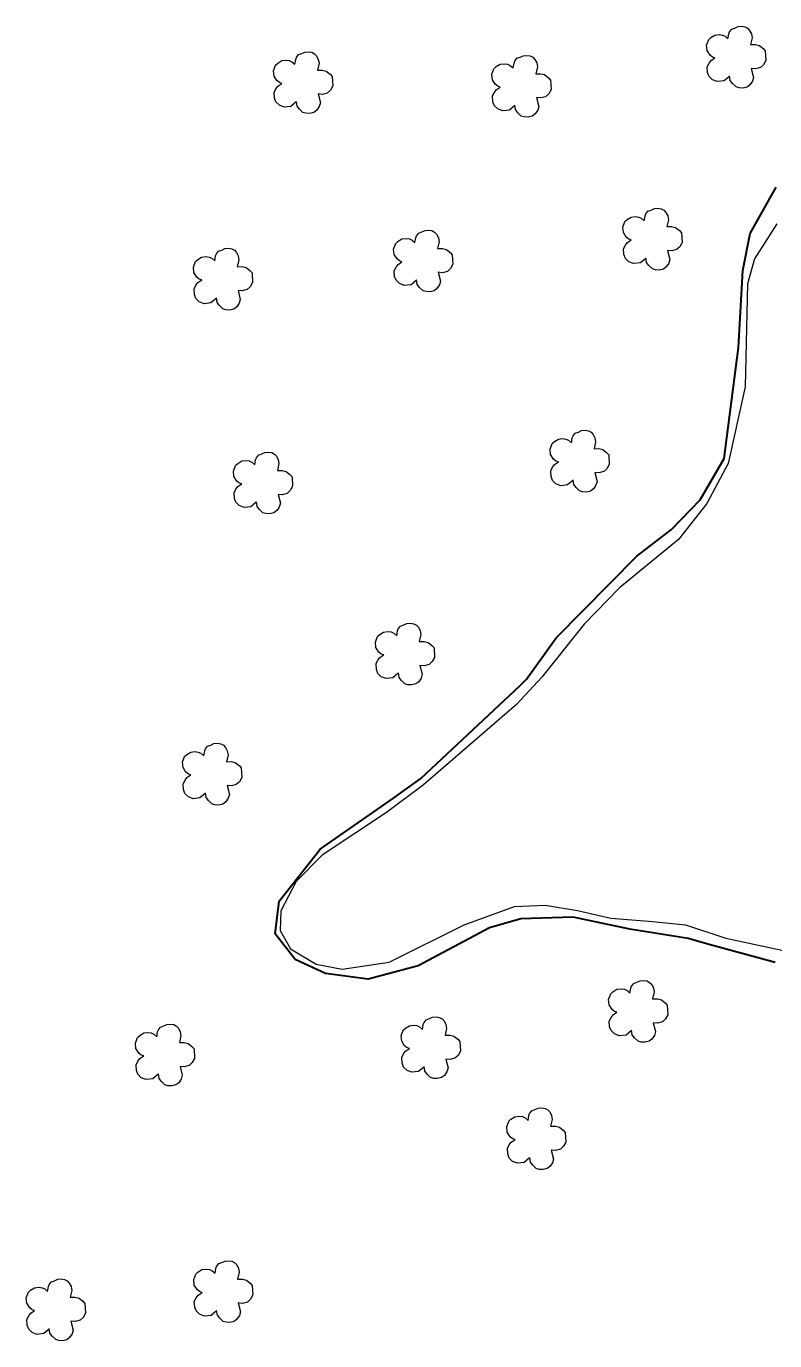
# Model space of a CAD drawing. Extents: x 728964 to 733419, y 7820946 to 7824096.
# Drawn here: x 730005 to 730309, y 7822582 to 7823116 of the extents above; entities that cross this region are included whole.
import ezdxf

# ---------------------------------------------------------------- set-up
doc = ezdxf.new("R2010")
doc.units = 0
doc.header["$MEASUREMENT"] = 0
doc.linetypes.add('CONTINUO', pattern=[0])
doc.layers.add('0114000294', color=1, linetype='Continuous', lineweight=40)
doc.layers.add('0114000294003', color=5, linetype='Continuous', lineweight=25)
doc.layers.add('SIMBOLO ARVORE', color=118, linetype='Continuous')

msp = doc.modelspace()

# ---------------------------------------------------------------- linework, layer by layer
at = {"layer": '0114000294', "linetype": 'Continuous'}
msp.add_lwpolyline([(730308.81, 7822735.64), (730281.54, 7822743.09), (730273.55, 7822745.41), (730249.83, 7822749.2), (730226.7, 7822754.03), (730205.49, 7822753.35), (730192.76, 7822749.76), (730163.74, 7822734.33), (730143.43, 7822728.89), (730126.2, 7822731.11), (730113.84, 7822736.81), (730105.65, 7822747.24), (730107.27, 7822760.55), (730123.98, 7822781.61), (730153.42, 7822802.08), (730164.83, 7822810.31), (730205.3, 7822848.08), (730207.78, 7822850.66), (730219.8, 7822867.42), (730252.69, 7822900.63), (730266.72, 7822911.42), (730278.32, 7822923.44), (730288.08, 7822940.31), (730293.99, 7822985.28), (730295.68, 7823016.63), (730298.7, 7823031.65), (730309.2, 7823050.43)], dxfattribs=at)
at = {"layer": '0114000294003', "linetype": 'Continuous'}
msp.add_lwpolyline([(730309.51, 7823035.56), (730300.45, 7823021.36), (730297.56, 7823011.2), (730296.58, 7822969.31), (730289.78, 7822938.24), (730281.02, 7822921.99), (730269.55, 7822907.36), (730245.59, 7822887.77), (730231.26, 7822872.99), (730214.02, 7822851.45), (730203.69, 7822840.34), (730165.92, 7822807.78), (730150.92, 7822796.49), (730124.83, 7822779.18), (730114.2, 7822768.57), (730107.98, 7822756.56), (730107.71, 7822748.6), (730111.99, 7822741.16), (730122.33, 7822734.98), (730132.93, 7822732.92), (730151.96, 7822735.73), (730182.52, 7822750.96), (730202.89, 7822758.39), (730215.33, 7822758.85), (730228.49, 7822756.8), (730242.1, 7822753.63), (730259.09, 7822752.28), (730272.47, 7822750.9), (730288.75, 7822745.56), (730313.37, 7822740.26)], dxfattribs=at)
at = {"layer": 'SIMBOLO ARVORE', "linetype": 'CONTINUO'}
for points in [[(730290.25, 7823095.4, 0), (730288.08, 7823093.59, 0), (730285.33, 7823093.27, 0), (730283.37, 7823094.03, 0), (730281.98, 7823095.4, 0), (730281.4, 7823096.96, 0), (730281.25, 7823099.28, 0), (730282, 7823100.74, 0), (730282.79, 7823101.82, 0), (730284.37, 7823102.89, 0), (730283.36, 7823103.22, 0), (730282.37, 7823104.04, 0), (730281.2, 7823105.88, 0), (730280.99, 7823108.07, 0), (730281.83, 7823110.36, 0), (730282.72, 7823111.18, 0), (730284.34, 7823112.17, 0), (730286.03, 7823112.39, 0), (730287.39, 7823112.2, 0), (730288.46, 7823111.7, 0), (730289.64, 7823110.65, 0), (730289.99, 7823112.66, 0), (730290.29, 7823113.46, 0), (730291.17, 7823114.57, 0), (730292.48, 7823115.05, 0), (730293.76, 7823115.62, 0), (730295.19, 7823115.75, 0), (730296.55, 7823115.56, 0), (730297.65, 7823114.97, 0), (730298.47, 7823114.09, 0), (730299.19, 7823112.67, 0), (730299.47, 7823111.1, 0), (730298.82, 7823108.29, 0), (730300.79, 7823108.32, 0), (730302.41, 7823107.93, 0), (730303.95, 7823106.71, 0), (730304.8, 7823105.74, 0), (730305.03, 7823101.87, 0), (730304.08, 7823100.14, 0), (730302.82, 7823098.99, 0), (730300.84, 7823098.46, 0), (730299.1, 7823098.61, 0), (730300.03, 7823095, 0), (730299.6, 7823093.46, 0), (730298.56, 7823091.99, 0), (730297.41, 7823091.08, 0), (730295.78, 7823090.68, 0), (730294.16, 7823090.78, 0), (730292.94, 7823091.12, 0), (730291.55, 7823092.49, 0), (730290.61, 7823093.72, 0), (730290.32, 7823095.59, 0)], [(730114.29, 7823085.06, 0), (730112.12, 7823083.24, 0), (730109.37, 7823082.92, 0), (730107.41, 7823083.69, 0), (730106.01, 7823085.05, 0), (730105.44, 7823086.62, 0), (730105.28, 7823088.93, 0), (730106.03, 7823090.39, 0), (730106.83, 7823091.47, 0), (730108.41, 7823092.55, 0), (730107.4, 7823092.87, 0), (730106.41, 7823093.69, 0), (730105.24, 7823095.53, 0), (730105.03, 7823097.73, 0), (730105.87, 7823100.01, 0), (730106.76, 7823100.83, 0), (730108.37, 7823101.82, 0), (730110.07, 7823102.05, 0), (730111.43, 7823101.85, 0), (730112.5, 7823101.36, 0), (730113.68, 7823100.31, 0), (730114.03, 7823102.31, 0), (730114.33, 7823103.12, 0), (730115.21, 7823104.23, 0), (730116.52, 7823104.71, 0), (730117.79, 7823105.28, 0), (730119.23, 7823105.41, 0), (730120.59, 7823105.21, 0), (730121.69, 7823104.63, 0), (730122.51, 7823103.74, 0), (730123.23, 7823102.33, 0), (730123.51, 7823100.75, 0), (730122.86, 7823097.94, 0), (730124.82, 7823097.97, 0), (730126.45, 7823097.58, 0), (730127.98, 7823096.37, 0), (730128.84, 7823095.4, 0), (730129.07, 7823091.53, 0), (730128.12, 7823089.8, 0), (730126.86, 7823088.64, 0), (730124.88, 7823088.12, 0), (730123.14, 7823088.27, 0), (730124.07, 7823084.66, 0), (730123.64, 7823083.12, 0), (730122.6, 7823081.65, 0), (730121.45, 7823080.73, 0), (730119.81, 7823080.33, 0), (730118.2, 7823080.43, 0), (730116.98, 7823080.78, 0), (730115.59, 7823082.14, 0), (730114.64, 7823083.38, 0), (730114.35, 7823085.25, 0)], [(730203.01, 7823083.58, 0), (730200.84, 7823081.76, 0), (730198.09, 7823081.45, 0), (730196.13, 7823082.21, 0), (730194.73, 7823083.57, 0), (730194.16, 7823085.14, 0), (730194, 7823087.46, 0), (730194.76, 7823088.92, 0), (730195.55, 7823090, 0), (730197.13, 7823091.07, 0), (730196.12, 7823091.39, 0), (730195.13, 7823092.21, 0), (730193.96, 7823094.06, 0), (730193.75, 7823096.25, 0), (730194.59, 7823098.54, 0), (730195.48, 7823099.36, 0), (730197.09, 7823100.34, 0), (730198.79, 7823100.57, 0), (730200.15, 7823100.38, 0), (730201.22, 7823099.88, 0), (730202.4, 7823098.83, 0), (730202.75, 7823100.84, 0), (730203.05, 7823101.64, 0), (730203.93, 7823102.75, 0), (730205.24, 7823103.23, 0), (730206.51, 7823103.8, 0), (730207.95, 7823103.93, 0), (730209.31, 7823103.73, 0), (730210.41, 7823103.15, 0), (730211.23, 7823102.27, 0), (730211.95, 7823100.85, 0), (730212.23, 7823099.27, 0), (730211.58, 7823096.47, 0), (730213.54, 7823096.5, 0), (730215.17, 7823096.11, 0), (730216.71, 7823094.89, 0), (730217.56, 7823093.92, 0), (730217.79, 7823090.05, 0), (730216.84, 7823088.32, 0), (730215.58, 7823087.17, 0), (730213.6, 7823086.64, 0), (730211.86, 7823086.79, 0), (730212.79, 7823083.18, 0), (730212.36, 7823081.64, 0), (730211.32, 7823080.17, 0), (730210.17, 7823079.26, 0), (730208.54, 7823078.86, 0), (730206.92, 7823078.95, 0), (730205.7, 7823079.3, 0), (730204.31, 7823080.66, 0), (730203.36, 7823081.9, 0), (730203.07, 7823083.77, 0)], [(730256.24, 7823021.51, 0), (730254.07, 7823019.7, 0), (730251.32, 7823019.38, 0), (730249.36, 7823020.14, 0), (730247.97, 7823021.51, 0), (730247.39, 7823023.07, 0), (730247.24, 7823025.39, 0), (730247.99, 7823026.85, 0), (730248.78, 7823027.93, 0), (730250.36, 7823029, 0), (730249.35, 7823029.33, 0), (730248.36, 7823030.15, 0), (730247.19, 7823031.99, 0), (730246.98, 7823034.18, 0), (730247.82, 7823036.47, 0), (730248.71, 7823037.29, 0), (730250.33, 7823038.28, 0), (730252.03, 7823038.5, 0), (730253.38, 7823038.31, 0), (730254.45, 7823037.81, 0), (730255.63, 7823036.76, 0), (730255.98, 7823038.77, 0), (730256.28, 7823039.57, 0), (730257.16, 7823040.68, 0), (730258.47, 7823041.16, 0), (730259.75, 7823041.73, 0), (730261.18, 7823041.86, 0), (730262.54, 7823041.67, 0), (730263.64, 7823041.08, 0), (730264.46, 7823040.2, 0), (730265.18, 7823038.78, 0), (730265.46, 7823037.21, 0), (730264.81, 7823034.4, 0), (730266.78, 7823034.43, 0), (730268.4, 7823034.04, 0), (730269.94, 7823032.82, 0), (730270.79, 7823031.85, 0), (730271.02, 7823027.98, 0), (730270.07, 7823026.25, 0), (730268.81, 7823025.1, 0), (730266.83, 7823024.57, 0), (730265.09, 7823024.72, 0), (730266.02, 7823021.11, 0), (730265.59, 7823019.57, 0), (730264.55, 7823018.1, 0), (730263.4, 7823017.19, 0), (730261.77, 7823016.79, 0), (730260.15, 7823016.89, 0), (730258.93, 7823017.23, 0), (730257.54, 7823018.6, 0), (730256.6, 7823019.83, 0), (730256.31, 7823021.7, 0)], [(730163.08, 7823012.65, 0), (730160.92, 7823010.83, 0), (730158.16, 7823010.51, 0), (730156.2, 7823011.27, 0), (730154.81, 7823012.64, 0), (730154.24, 7823014.21, 0), (730154.08, 7823016.52, 0), (730154.83, 7823017.98, 0), (730155.62, 7823019.06, 0), (730157.21, 7823020.14, 0), (730156.2, 7823020.46, 0), (730155.2, 7823021.28, 0), (730154.03, 7823023.12, 0), (730153.82, 7823025.32, 0), (730154.67, 7823027.6, 0), (730155.55, 7823028.42, 0), (730157.17, 7823029.41, 0), (730158.87, 7823029.64, 0), (730160.23, 7823029.44, 0), (730161.3, 7823028.95, 0), (730162.47, 7823027.9, 0), (730162.83, 7823029.9, 0), (730163.13, 7823030.7, 0), (730164, 7823031.82, 0), (730165.31, 7823032.3, 0), (730166.59, 7823032.86, 0), (730168.03, 7823032.99, 0), (730169.38, 7823032.8, 0), (730170.49, 7823032.22, 0), (730171.31, 7823031.33, 0), (730172.02, 7823029.92, 0), (730172.3, 7823028.34, 0), (730171.65, 7823025.53, 0), (730173.62, 7823025.56, 0), (730175.25, 7823025.17, 0), (730176.78, 7823023.96, 0), (730177.63, 7823022.98, 0), (730177.86, 7823019.12, 0), (730176.91, 7823017.39, 0), (730175.65, 7823016.23, 0), (730173.67, 7823015.7, 0), (730171.93, 7823015.86, 0), (730172.86, 7823012.25, 0), (730172.44, 7823010.71, 0), (730171.39, 7823009.24, 0), (730170.24, 7823008.32, 0), (730168.61, 7823007.92, 0), (730166.99, 7823008.02, 0), (730165.78, 7823008.36, 0), (730164.39, 7823009.73, 0), (730163.44, 7823010.96, 0), (730163.15, 7823012.83, 0)], [(730081.75, 7823005.26, 0), (730079.59, 7823003.44, 0), (730076.84, 7823003.12, 0), (730074.87, 7823003.88, 0), (730073.48, 7823005.25, 0), (730072.91, 7823006.82, 0), (730072.75, 7823009.13, 0), (730073.5, 7823010.59, 0), (730074.29, 7823011.67, 0), (730075.88, 7823012.75, 0), (730074.87, 7823013.07, 0), (730073.88, 7823013.89, 0), (730072.71, 7823015.73, 0), (730072.5, 7823017.93, 0), (730073.34, 7823020.21, 0), (730074.23, 7823021.03, 0), (730075.84, 7823022.02, 0), (730077.54, 7823022.25, 0), (730078.9, 7823022.05, 0), (730079.97, 7823021.56, 0), (730081.15, 7823020.51, 0), (730081.5, 7823022.51, 0), (730081.8, 7823023.32, 0), (730082.68, 7823024.43, 0), (730083.99, 7823024.91, 0), (730085.26, 7823025.47, 0), (730086.7, 7823025.61, 0), (730088.05, 7823025.41, 0), (730089.16, 7823024.83, 0), (730089.98, 7823023.94, 0), (730090.7, 7823022.53, 0), (730090.98, 7823020.95, 0), (730090.32, 7823018.14, 0), (730092.29, 7823018.17, 0), (730093.92, 7823017.78, 0), (730095.45, 7823016.57, 0), (730096.3, 7823015.59, 0), (730096.53, 7823011.73, 0), (730095.59, 7823010, 0), (730094.33, 7823008.84, 0), (730092.34, 7823008.31, 0), (730090.61, 7823008.47, 0), (730091.53, 7823004.86, 0), (730091.11, 7823003.32, 0), (730090.07, 7823001.85, 0), (730088.92, 7823000.93, 0), (730087.28, 7823000.53, 0), (730085.66, 7823000.63, 0), (730084.45, 7823000.97, 0), (730083.06, 7823002.34, 0), (730082.11, 7823003.57, 0), (730081.82, 7823005.44, 0)], [(730226.67, 7822931.37, 0), (730224.5, 7822929.55, 0), (730221.75, 7822929.23, 0), (730219.79, 7822930, 0), (730218.39, 7822931.36, 0), (730217.82, 7822932.93, 0), (730217.66, 7822935.24, 0), (730218.41, 7822936.7, 0), (730219.21, 7822937.78, 0), (730220.79, 7822938.86, 0), (730219.78, 7822939.18, 0), (730218.79, 7822940, 0), (730217.62, 7822941.84, 0), (730217.41, 7822944.04, 0), (730218.25, 7822946.32, 0), (730219.14, 7822947.14, 0), (730220.75, 7822948.13, 0), (730222.45, 7822948.36, 0), (730223.81, 7822948.16, 0), (730224.88, 7822947.67, 0), (730226.06, 7822946.62, 0), (730226.41, 7822948.62, 0), (730226.71, 7822949.43, 0), (730227.59, 7822950.54, 0), (730228.9, 7822951.02, 0), (730230.17, 7822951.58, 0), (730231.61, 7822951.72, 0), (730232.97, 7822951.52, 0), (730234.07, 7822950.94, 0), (730234.89, 7822950.05, 0), (730235.61, 7822948.64, 0), (730235.89, 7822947.06, 0), (730235.24, 7822944.25, 0), (730237.2, 7822944.28, 0), (730238.83, 7822943.89, 0), (730240.36, 7822942.68, 0), (730241.22, 7822941.71, 0), (730241.45, 7822937.84, 0), (730240.5, 7822936.11, 0), (730239.24, 7822934.95, 0), (730237.26, 7822934.43, 0), (730235.52, 7822934.58, 0), (730236.45, 7822930.97, 0), (730236.02, 7822929.43, 0), (730234.98, 7822927.96, 0), (730233.83, 7822927.04, 0), (730232.19, 7822926.64, 0), (730230.58, 7822926.74, 0), (730229.36, 7822927.09, 0), (730227.97, 7822928.45, 0), (730227.02, 7822929.69, 0), (730226.73, 7822931.55, 0)], [(730098.02, 7822922.5, 0), (730095.85, 7822920.68, 0), (730093.1, 7822920.37, 0), (730091.14, 7822921.13, 0), (730089.75, 7822922.5, 0), (730089.17, 7822924.06, 0), (730089.02, 7822926.38, 0), (730089.77, 7822927.84, 0), (730090.56, 7822928.92, 0), (730092.14, 7822929.99, 0), (730091.14, 7822930.31, 0), (730090.14, 7822931.13, 0), (730088.97, 7822932.98, 0), (730088.76, 7822935.17, 0), (730089.6, 7822937.46, 0), (730090.49, 7822938.28, 0), (730092.11, 7822939.26, 0), (730093.81, 7822939.49, 0), (730095.16, 7822939.3, 0), (730096.24, 7822938.8, 0), (730097.41, 7822937.75, 0), (730097.76, 7822939.76, 0), (730098.06, 7822940.56, 0), (730098.94, 7822941.67, 0), (730100.25, 7822942.15, 0), (730101.53, 7822942.72, 0), (730102.96, 7822942.85, 0), (730104.32, 7822942.66, 0), (730105.42, 7822942.07, 0), (730106.24, 7822941.19, 0), (730106.96, 7822939.77, 0), (730107.24, 7822938.19, 0), (730106.59, 7822935.39, 0), (730108.56, 7822935.42, 0), (730110.18, 7822935.03, 0), (730111.72, 7822933.81, 0), (730112.57, 7822932.84, 0), (730112.8, 7822928.97, 0), (730111.85, 7822927.24, 0), (730110.59, 7822926.09, 0), (730108.61, 7822925.56, 0), (730106.87, 7822925.71, 0), (730107.8, 7822922.1, 0), (730107.38, 7822920.56, 0), (730106.33, 7822919.09, 0), (730105.18, 7822918.18, 0), (730103.55, 7822917.78, 0), (730101.93, 7822917.87, 0), (730100.72, 7822918.22, 0), (730099.32, 7822919.59, 0), (730098.38, 7822920.82, 0), (730098.09, 7822922.69, 0)], [(730155.69, 7822853.05, 0), (730153.52, 7822851.23, 0), (730150.77, 7822850.91, 0), (730148.81, 7822851.67, 0), (730147.42, 7822853.04, 0), (730146.84, 7822854.61, 0), (730146.69, 7822856.92, 0), (730147.44, 7822858.38, 0), (730148.23, 7822859.46, 0), (730149.81, 7822860.54, 0), (730148.8, 7822860.86, 0), (730147.81, 7822861.68, 0), (730146.64, 7822863.52, 0), (730146.43, 7822865.72, 0), (730147.27, 7822868, 0), (730148.16, 7822868.82, 0), (730149.78, 7822869.81, 0), (730151.47, 7822870.04, 0), (730152.83, 7822869.84, 0), (730153.9, 7822869.35, 0), (730155.08, 7822868.3, 0), (730155.43, 7822870.3, 0), (730155.73, 7822871.1, 0), (730156.61, 7822872.22, 0), (730157.92, 7822872.69, 0), (730159.2, 7822873.26, 0), (730160.63, 7822873.39, 0), (730161.99, 7822873.2, 0), (730163.09, 7822872.62, 0), (730163.91, 7822871.73, 0), (730164.63, 7822870.31, 0), (730164.91, 7822868.74, 0), (730164.26, 7822865.93, 0), (730166.23, 7822865.96, 0), (730167.85, 7822865.57, 0), (730169.39, 7822864.35, 0), (730170.24, 7822863.38, 0), (730170.47, 7822859.52, 0), (730169.52, 7822857.78, 0), (730168.26, 7822856.63, 0), (730166.28, 7822856.1, 0), (730164.54, 7822856.26, 0), (730165.47, 7822852.64, 0), (730165.04, 7822851.11, 0), (730164, 7822849.64, 0), (730162.85, 7822848.72, 0), (730161.22, 7822848.32, 0), (730159.6, 7822848.42, 0), (730158.38, 7822848.76, 0), (730156.99, 7822850.13, 0), (730156.05, 7822851.36, 0), (730155.76, 7822853.23, 0)], [(730077.32, 7822804.28, 0), (730075.15, 7822802.46, 0), (730072.4, 7822802.14, 0), (730070.44, 7822802.91, 0), (730069.05, 7822804.27, 0), (730068.47, 7822805.84, 0), (730068.32, 7822808.15, 0), (730069.07, 7822809.61, 0), (730069.86, 7822810.69, 0), (730071.44, 7822811.77, 0), (730070.43, 7822812.09, 0), (730069.44, 7822812.91, 0), (730068.27, 7822814.75, 0), (730068.06, 7822816.95, 0), (730068.9, 7822819.23, 0), (730069.79, 7822820.05, 0), (730071.41, 7822821.04, 0), (730073.1, 7822821.27, 0), (730074.46, 7822821.07, 0), (730075.53, 7822820.58, 0), (730076.71, 7822819.53, 0), (730077.06, 7822821.53, 0), (730077.36, 7822822.34, 0), (730078.24, 7822823.45, 0), (730079.55, 7822823.93, 0), (730080.83, 7822824.49, 0), (730082.26, 7822824.63, 0), (730083.62, 7822824.43, 0), (730084.72, 7822823.85, 0), (730085.54, 7822822.96, 0), (730086.26, 7822821.55, 0), (730086.54, 7822819.97, 0), (730085.89, 7822817.16, 0), (730087.86, 7822817.19, 0), (730089.48, 7822816.8, 0), (730091.02, 7822815.59, 0), (730091.87, 7822814.62, 0), (730092.1, 7822810.75, 0), (730091.15, 7822809.02, 0), (730089.89, 7822807.86, 0), (730087.91, 7822807.34, 0), (730086.17, 7822807.49, 0), (730087.1, 7822803.88, 0), (730086.67, 7822802.34, 0), (730085.63, 7822800.87, 0), (730084.48, 7822799.95, 0), (730082.85, 7822799.55, 0), (730081.23, 7822799.65, 0), (730080.01, 7822800, 0), (730078.62, 7822801.36, 0), (730077.68, 7822802.6, 0), (730077.39, 7822804.46, 0)], [(730250.43, 7822707.98, 0), (730248.27, 7822706.16, 0), (730245.51, 7822705.84, 0), (730243.55, 7822706.61, 0), (730242.16, 7822707.97, 0), (730241.59, 7822709.54, 0), (730241.43, 7822711.85, 0), (730242.18, 7822713.31, 0), (730242.97, 7822714.39, 0), (730244.56, 7822715.47, 0), (730243.55, 7822715.79, 0), (730242.56, 7822716.61, 0), (730241.38, 7822718.45, 0), (730241.17, 7822720.65, 0), (730242.02, 7822722.93, 0), (730242.91, 7822723.75, 0), (730244.52, 7822724.74, 0), (730246.22, 7822724.97, 0), (730247.58, 7822724.77, 0), (730248.65, 7822724.28, 0), (730249.83, 7822723.23, 0), (730250.18, 7822725.23, 0), (730250.48, 7822726.04, 0), (730251.36, 7822727.15, 0), (730252.66, 7822727.63, 0), (730253.94, 7822728.19, 0), (730255.38, 7822728.33, 0), (730256.73, 7822728.13, 0), (730257.84, 7822727.55, 0), (730258.66, 7822726.66, 0), (730259.37, 7822725.25, 0), (730259.66, 7822723.67, 0), (730259, 7822720.86, 0), (730260.97, 7822720.89, 0), (730262.6, 7822720.5, 0), (730264.13, 7822719.29, 0), (730264.98, 7822718.32, 0), (730265.21, 7822714.45, 0), (730264.27, 7822712.72, 0), (730263.01, 7822711.56, 0), (730261.02, 7822711.04, 0), (730259.29, 7822711.19, 0), (730260.21, 7822707.58, 0), (730259.79, 7822706.04, 0), (730258.74, 7822704.57, 0), (730257.6, 7822703.65, 0), (730255.96, 7822703.25, 0), (730254.34, 7822703.35, 0), (730253.13, 7822703.7, 0), (730251.74, 7822705.06, 0), (730250.79, 7822706.3, 0), (730250.5, 7822708.17, 0)], [(730058.2, 7822690.25, 0), (730056.04, 7822688.43, 0), (730053.29, 7822688.11, 0), (730051.32, 7822688.87, 0), (730049.93, 7822690.24, 0), (730049.36, 7822691.81, 0), (730049.2, 7822694.12, 0), (730049.95, 7822695.58, 0), (730050.74, 7822696.66, 0), (730052.33, 7822697.74, 0), (730051.32, 7822698.06, 0), (730050.33, 7822698.88, 0), (730049.16, 7822700.72, 0), (730048.94, 7822702.92, 0), (730049.79, 7822705.2, 0), (730050.68, 7822706.02, 0), (730052.29, 7822707.01, 0), (730053.99, 7822707.24, 0), (730055.35, 7822707.04, 0), (730056.42, 7822706.55, 0), (730057.6, 7822705.5, 0), (730057.95, 7822707.5, 0), (730058.25, 7822708.3, 0), (730059.13, 7822709.42, 0), (730060.44, 7822709.89, 0), (730061.71, 7822710.46, 0), (730063.15, 7822710.59, 0), (730064.5, 7822710.4, 0), (730065.61, 7822709.82, 0), (730066.43, 7822708.93, 0), (730067.15, 7822707.51, 0), (730067.43, 7822705.94, 0), (730066.77, 7822703.13, 0), (730068.74, 7822703.16, 0), (730070.37, 7822702.77, 0), (730071.9, 7822701.55, 0), (730072.75, 7822700.58, 0), (730072.98, 7822696.72, 0), (730072.04, 7822694.98, 0), (730070.78, 7822693.83, 0), (730068.79, 7822693.3, 0), (730067.06, 7822693.46, 0), (730067.98, 7822689.84, 0), (730067.56, 7822688.31, 0), (730066.52, 7822686.84, 0), (730065.37, 7822685.92, 0), (730063.73, 7822685.52, 0), (730062.11, 7822685.62, 0), (730060.9, 7822685.96, 0), (730059.51, 7822687.33, 0), (730058.56, 7822688.56, 0), (730058.27, 7822690.43, 0)], [(730166.15, 7822693.2, 0), (730163.98, 7822691.38, 0), (730161.23, 7822691.06, 0), (730159.27, 7822691.83, 0), (730157.88, 7822693.19, 0), (730157.3, 7822694.76, 0), (730157.15, 7822697.08, 0), (730157.9, 7822698.54, 0), (730158.69, 7822699.62, 0), (730160.27, 7822700.69, 0), (730159.26, 7822701.01, 0), (730158.27, 7822701.83, 0), (730157.1, 7822703.68, 0), (730156.89, 7822705.87, 0), (730157.73, 7822708.16, 0), (730158.62, 7822708.98, 0), (730160.24, 7822709.96, 0), (730161.93, 7822710.19, 0), (730163.29, 7822710, 0), (730164.36, 7822709.5, 0), (730165.54, 7822708.45, 0), (730165.89, 7822710.46, 0), (730166.19, 7822711.26, 0), (730167.07, 7822712.37, 0), (730168.38, 7822712.85, 0), (730169.66, 7822713.42, 0), (730171.09, 7822713.55, 0), (730172.45, 7822713.35, 0), (730173.55, 7822712.77, 0), (730174.37, 7822711.89, 0), (730175.09, 7822710.47, 0), (730175.37, 7822708.89, 0), (730174.72, 7822706.09, 0), (730176.69, 7822706.12, 0), (730178.31, 7822705.73, 0), (730179.85, 7822704.51, 0), (730180.7, 7822703.54, 0), (730180.93, 7822699.67, 0), (730179.98, 7822697.94, 0), (730178.72, 7822696.79, 0), (730176.74, 7822696.26, 0), (730175, 7822696.41, 0), (730175.93, 7822692.8, 0), (730175.5, 7822691.26, 0), (730174.46, 7822689.79, 0), (730173.31, 7822688.88, 0), (730171.68, 7822688.47, 0), (730170.06, 7822688.57, 0), (730168.84, 7822688.92, 0), (730167.45, 7822690.28, 0), (730166.51, 7822691.52, 0), (730166.22, 7822693.39, 0)], [(730209.03, 7822656.26, 0), (730206.86, 7822654.44, 0), (730204.11, 7822654.12, 0), (730202.15, 7822654.88, 0), (730200.76, 7822656.25, 0), (730200.18, 7822657.82, 0), (730200.03, 7822660.13, 0), (730200.78, 7822661.59, 0), (730201.57, 7822662.67, 0), (730203.15, 7822663.75, 0), (730202.15, 7822664.07, 0), (730201.15, 7822664.89, 0), (730199.98, 7822666.73, 0), (730199.77, 7822668.93, 0), (730200.61, 7822671.21, 0), (730201.5, 7822672.03, 0), (730203.12, 7822673.02, 0), (730204.82, 7822673.25, 0), (730206.17, 7822673.05, 0), (730207.25, 7822672.56, 0), (730208.42, 7822671.51, 0), (730208.77, 7822673.51, 0), (730209.07, 7822674.31, 0), (730209.95, 7822675.43, 0), (730211.26, 7822675.91, 0), (730212.54, 7822676.47, 0), (730213.97, 7822676.6, 0), (730215.33, 7822676.41, 0), (730216.43, 7822675.83, 0), (730217.25, 7822674.94, 0), (730217.97, 7822673.53, 0), (730218.25, 7822671.95, 0), (730217.6, 7822669.14, 0), (730219.57, 7822669.17, 0), (730221.19, 7822668.78, 0), (730222.73, 7822667.56, 0), (730223.58, 7822666.59, 0), (730223.81, 7822662.73, 0), (730222.86, 7822661, 0), (730221.6, 7822659.84, 0), (730219.62, 7822659.31, 0), (730217.88, 7822659.47, 0), (730218.81, 7822655.85, 0), (730218.39, 7822654.32, 0), (730217.34, 7822652.85, 0), (730216.19, 7822651.93, 0), (730214.56, 7822651.53, 0), (730212.94, 7822651.63, 0), (730211.73, 7822651.97, 0), (730210.33, 7822653.34, 0), (730209.39, 7822654.57, 0), (730209.1, 7822656.44, 0)], [(730081.86, 7822594.19, 0), (730079.7, 7822592.37, 0), (730076.94, 7822592.05, 0), (730074.98, 7822592.82, 0), (730073.59, 7822594.18, 0), (730073.02, 7822595.75, 0), (730072.86, 7822598.06, 0), (730073.61, 7822599.52, 0), (730074.4, 7822600.6, 0), (730075.99, 7822601.68, 0), (730074.98, 7822602, 0), (730073.99, 7822602.82, 0), (730072.81, 7822604.66, 0), (730072.6, 7822606.86, 0), (730073.45, 7822609.14, 0), (730074.33, 7822609.96, 0), (730075.95, 7822610.95, 0), (730077.65, 7822611.18, 0), (730079.01, 7822610.98, 0), (730080.08, 7822610.49, 0), (730081.26, 7822609.44, 0), (730081.61, 7822611.44, 0), (730081.91, 7822612.25, 0), (730082.79, 7822613.36, 0), (730084.09, 7822613.84, 0), (730085.37, 7822614.41, 0), (730086.81, 7822614.54, 0), (730088.16, 7822614.34, 0), (730089.27, 7822613.76, 0), (730090.09, 7822612.87, 0), (730090.8, 7822611.46, 0), (730091.09, 7822609.88, 0), (730090.43, 7822607.07, 0), (730092.4, 7822607.1, 0), (730094.03, 7822606.71, 0), (730095.56, 7822605.5, 0), (730096.41, 7822604.53, 0), (730096.64, 7822600.66, 0), (730095.7, 7822598.93, 0), (730094.44, 7822597.77, 0), (730092.45, 7822597.25, 0), (730090.72, 7822597.4, 0), (730091.64, 7822593.79, 0), (730091.22, 7822592.25, 0), (730090.17, 7822590.78, 0), (730089.03, 7822589.86, 0), (730087.39, 7822589.46, 0), (730085.77, 7822589.56, 0), (730084.56, 7822589.91, 0), (730083.17, 7822591.27, 0), (730082.22, 7822592.51, 0), (730081.93, 7822594.38, 0)], [(730013.84, 7822586.8, 0), (730011.68, 7822584.98, 0), (730008.93, 7822584.66, 0), (730006.96, 7822585.43, 0), (730005.57, 7822586.79, 0), (730005, 7822588.36, 0), (730004.84, 7822590.67, 0), (730005.59, 7822592.13, 0), (730006.38, 7822593.22, 0), (730007.97, 7822594.29, 0), (730006.96, 7822594.61, 0), (730005.97, 7822595.43, 0), (730004.8, 7822597.28, 0), (730004.58, 7822599.47, 0), (730005.43, 7822601.76, 0), (730006.32, 7822602.57, 0), (730007.93, 7822603.56, 0), (730009.63, 7822603.79, 0), (730010.99, 7822603.6, 0), (730012.06, 7822603.1, 0), (730013.24, 7822602.05, 0), (730013.59, 7822604.06, 0), (730013.89, 7822604.86, 0), (730014.77, 7822605.97, 0), (730016.07, 7822606.45, 0), (730017.35, 7822607.02, 0), (730018.79, 7822607.15, 0), (730020.14, 7822606.95, 0), (730021.25, 7822606.37, 0), (730022.07, 7822605.49, 0), (730022.78, 7822604.07, 0), (730023.07, 7822602.49, 0), (730022.41, 7822599.69, 0), (730024.38, 7822599.72, 0), (730026.01, 7822599.32, 0), (730027.54, 7822598.11, 0), (730028.39, 7822597.14, 0), (730028.62, 7822593.27, 0), (730027.68, 7822591.54, 0), (730026.42, 7822590.39, 0), (730024.43, 7822589.86, 0), (730022.7, 7822590.01, 0), (730023.62, 7822586.4, 0), (730023.2, 7822584.86, 0), (730022.15, 7822583.39, 0), (730021.01, 7822582.48, 0), (730019.37, 7822582.07, 0), (730017.75, 7822582.17, 0), (730016.54, 7822582.52, 0), (730015.15, 7822583.88, 0), (730014.2, 7822585.12, 0), (730013.91, 7822586.99, 0)]]:
    msp.add_polyline3d(points, dxfattribs=at)

doc.saveas('drawing.dxf')
